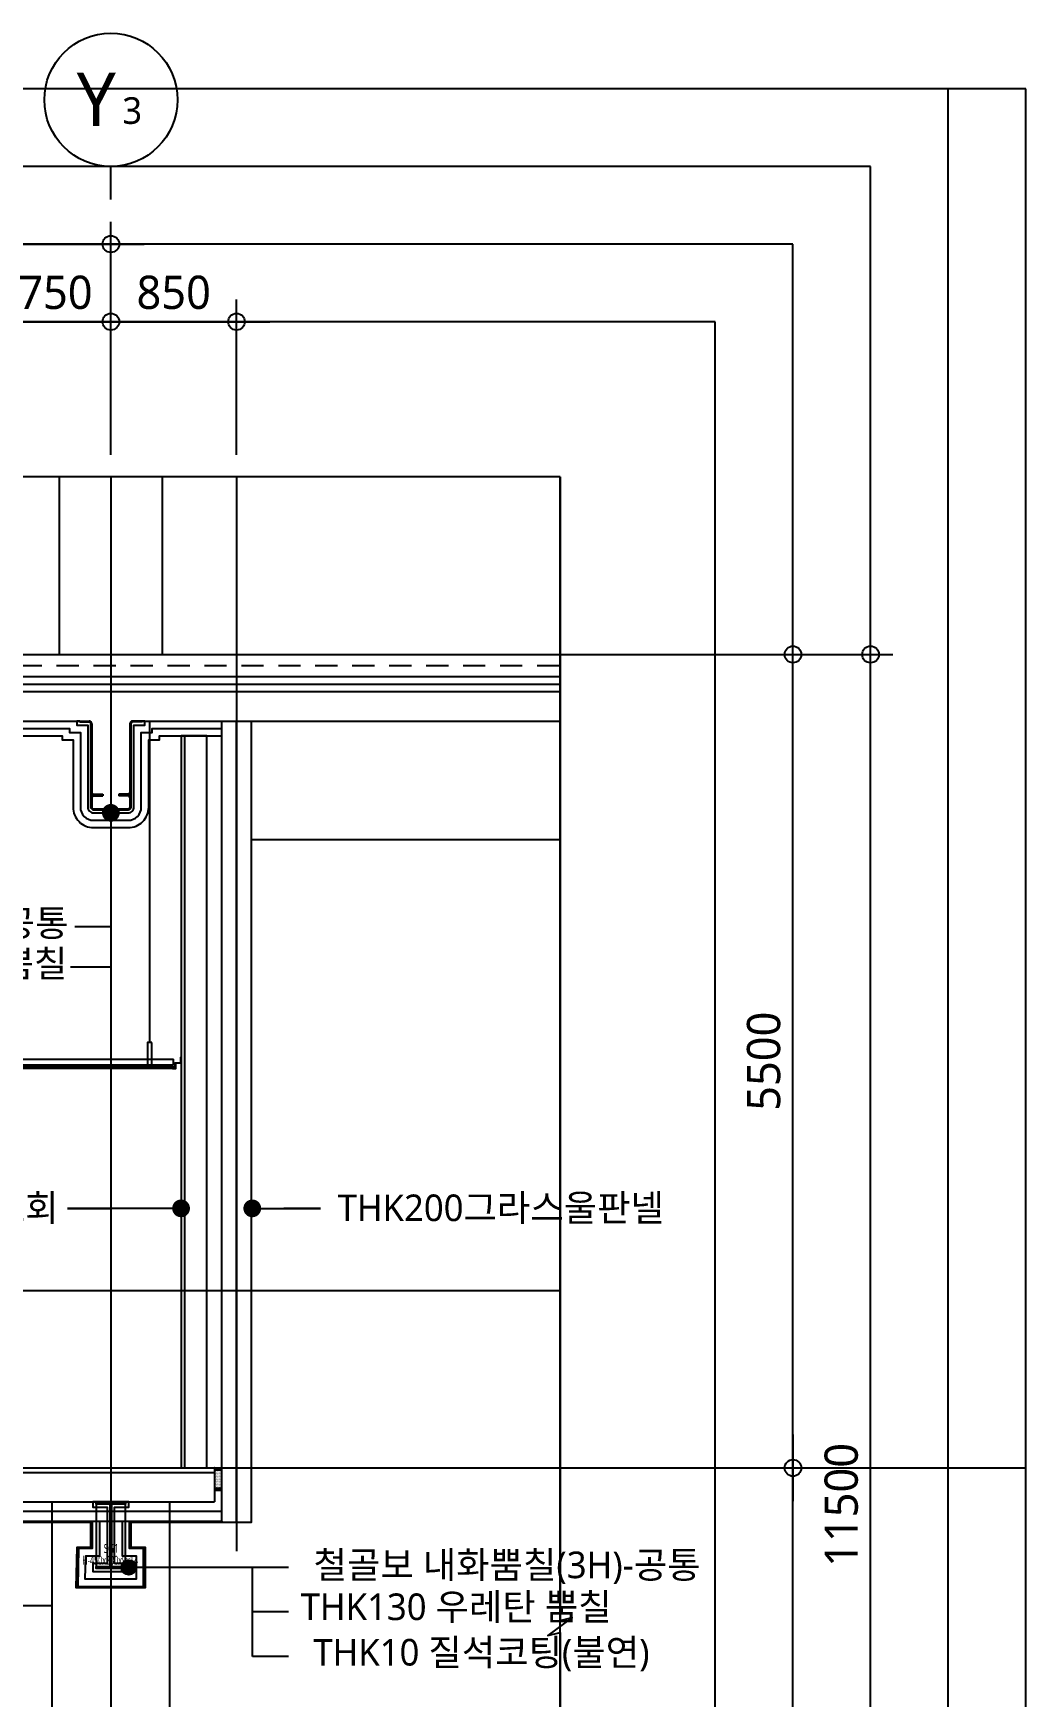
# Model space of a CAD drawing. Header units: millimetres. Extents: x -27408 to 60590, y 623 to 42257.
# Drawn here: x 48036 to 54750, y 10728 to 21975 of the extents above; entities that cross this region are included whole.
import ezdxf
from ezdxf.enums import TextEntityAlignment as Align

# ---------------------------------------------------------------- set-up
doc = ezdxf.new("R2010")
doc.units = ezdxf.units.MM
doc.header["$LTSCALE"] = 100
doc.header["$MEASUREMENT"] = 0
doc.header["$PDSIZE"] = -10
doc.linetypes.add('CEN', pattern=[62, 60, -1, 0, -1])
doc.linetypes.add('HID', pattern=[2.5, 1.5, -1])
doc.layers.get('0').update_dxf_attribs({"linetype": 'CONTINUOUS'})
doc.layers.get('Defpoints').update_dxf_attribs({"color": 171, "linetype": 'CONTINUOUS'})
for name, color, linetype in [('CEN(ST)', 1, 'CEN'), ('CON', 2, 'CONTINUOUS'), ('ELE-6', 8, 'CONTINUOUS'), ('FIN', 8, 'CONTINUOUS'), ('FIN(패널-200글라스울64k)', 4, 'CONTINUOUS'), ('FIN-2', 9, 'CONTINUOUS'), ('HF', 3, 'CONTINUOUS'), ('INS', 251, 'BATTING'), ('LED', 7, 'CONTINUOUS'), ('NDIM', 7, 'CONTINUOUS'), ('SASAC 도면번호', 6, 'CONTINUOUS'), ('stl', 3, 'CONTINUOUS'), ('SYM', 7, 'CONTINUOUS'), ('SYM(AXIS)', 7, 'CONTINUOUS'), ('TEXT(AXIS)', 2, 'CONTINUOUS'), ('TEXT(MIN)', 7, 'CONTINUOUS'), ('WAL-석고보드', 7, 'CONTINUOUS'), ('wire-meshes', 1, 'CONTINUOUS'), ('스틸', 8, 'CONTINUOUS')]:
    doc.layers.add(name, color=color, linetype=linetype)
doc.styles.add('CGS', font='cgse', dxfattribs={"bigfont": 'cgs'})
doc.styles.add('TE', font='malgun_0.ttf')
doc.styles.add('나눔바른고딕', font='NanumBarunGothic.ttf')
doc.linetypes.add('BATTING', pattern='A,0.0001,-0.1,[134,ltypeshp.shx,S=0.1,R=0,X=-0.1,Y=0],-0.2,[134,ltypeshp.shx,S=0.1,R=180,X=0.1,Y=0],-0.1', length=0.4001)
doc.dimstyles.new('NDIM 1200', dxfattribs={"dimscale": 75, "dimtxt": 3, "dimasz": 1, "dimexe": 2, "dimexo": 2, "dimgap": 1, "dimtad": 1, "dimdec": 0, "dimdsep": 46, "dimtxsty": 'CGS', "dimblk": 'DOT0', "dimcen": 1, "dimdle": 8, "dimclrd": 256, "dimclre": 256, "dimclrt": 256, "dimadec": 0, "dimazin": 0, "dimtfac": 1, "dimtdec": 0, "dimtix": 1, "dimtmove": 2, "dimatfit": 3, "dimldrblk": 'DOT0', "dimfxl": 1, "dimtolj": 1, "dimtzin": 0, "dimlwd": -1, "dimlwe": -1, "dimarcsym": 0})

# ---------------------------------------------------------------- blocks, each defined once
blk = doc.blocks.new('DOT0')
blk.add_line((-3, 0), (3, 0))
at = {"color": 6}
blk.add_circle((0, 0), 0.75, dxfattribs=at)
blk = doc.blocks.new('*D294')
at = {"layer": 'Defpoints', "color": 0, "ltscale": 0.4, "transparency": 16777216}
for p in [(48561, 20550), (37561, 18975), (48561, 18975)]:
    blk.add_point(p, dxfattribs=at)
at = {"layer": 'NDIM', "ltscale": 0.4, "transparency": 16777216}
for p, q in [((37561, 19125), (37561, 20700)), ((48561, 19125), (48561, 20700)), ((37636, 20550), (48486, 20550))]:
    blk.add_line(p, q, dxfattribs=at)
at = {"layer": 'NDIM', "ltscale": 0.4, "transparency": 16777216, "xscale": 75, "yscale": 75, "zscale": 75, "rotation": 180}
blk.add_blockref('DOT0', (37561, 20550), dxfattribs=at)
at = {"layer": 'NDIM', "ltscale": 0.4, "transparency": 16777216, "xscale": 75, "yscale": 75, "zscale": 75}
blk.add_blockref('DOT0', (48561, 20550), dxfattribs=at)
at = {"layer": 'NDIM', "ltscale": 0.4, "transparency": 16777216, "insert": (43061, 20747), "char_height": 225, "attachment_point": 5, "style": '나눔바른고딕'}
blk.add_mtext('\\A1;11000', dxfattribs=at)
blk = doc.blocks.new('A$C2F20087E')
at = {"layer": 'SYM(AXIS)'}
blk.add_line((600, 0), (600, 300), dxfattribs=at)
blk.add_circle((600, 900), 600, dxfattribs=at)
blk = doc.blocks.new('*U287')
at = {"color": 0, "linetype": 'ByBlock', "ltscale": 0.5}
for p, q in [((-4.5, 211), (-100, 211)), ((-4.5, -211), (-4.5, 211)), ((100, 211), (4.5, 211)), ((4.5, 211), (4.5, -211)), ((-100, -211), (-4.5, -211)), ((4.5, -211), (100, -211))]:
    blk.add_line(p, q, dxfattribs=at)
for points in [[(-100, 211), (-100, 225), (100, 225), (100, 211)], [(100, -211), (100, -225), (-100, -225), (-100, -211)]]:
    blk.add_lwpolyline(points, dxfattribs=at)
at = {"layer": 'Defpoints'}
for p, q in [((-100, 211), (-100, -211)), ((100, -211), (100, 211)), ((-4.5, 0), (4.5, 0))]:
    blk.add_line(p, q, dxfattribs=at)
blk = doc.blocks.new('SG1')
at = {"layer": 'stl'}
blk.add_blockref('*U287', (0, -225), dxfattribs=at)
at = {"layer": 'Defpoints', "style": 'TE'}
for s, width, p in [('SG1', 0.7, (2, -314)), ('H-450x200x9x14 ', 0.5, (2, -394))]:
    blk.add_text(s, height=60, dxfattribs=dict(at, width=width)).set_placement(p, align=Align.MIDDLE_CENTER)
blk = doc.blocks.new('*U285')
at = {"layer": 'Defpoints'}
blk.add_point((0, 0), dxfattribs=at)
at = {"layer": 'HF'}
for p, q in [((-209, 0), (-147, 0)), ((-209, 0), (-209, -6)), ((209, 0), (147, 0)), ((209, 0), (209, -6)), ((-209, -6), (-147, -6)), ((-135, -18), (-135, -482)), ((-129, -18), (-129, -482)), ((129, -18), (129, -482)), ((135, -18), (135, -482)), ((209, -6), (147, -6)), ((-135, -518), (-135, -582)), ((-129, -518), (-129, -582)), ((-117, -494), (-55, -494)), ((-117, -500), (-55, -500)), ((-117, -506), (-55, -506)), ((-55, -494), (-55, -500)), ((-55, -500), (-55, -506)), ((117, -494), (55, -494)), ((55, -494), (55, -500)), ((117, -500), (55, -500)), ((55, -500), (55, -506)), ((117, -506), (55, -506)), ((129, -518), (129, -582)), ((135, -518), (135, -582)), ((-117, -594), (117, -594)), ((-117, -600), (117, -600))]:
    blk.add_line(p, q, dxfattribs=at)
for centre, radius, start, end in [((-147, -18), 18, 360, 450), ((147, -18), 18, 90, 180), ((-147, -18), 12, 360, 450), ((147, -18), 12, 90, 180), ((-117, -482), 18, 180, 270), ((-117, -518), 18, 90, 180), ((-117, -482), 12, 180, 270), ((-117, -518), 12, 90, 180), ((117, -482), 12, 270, 360), ((117, -482), 18, 270, 360), ((117, -518), 18, 0, 90), ((117, -518), 12, 0, 90), ((-117, -582), 18, 180, 270), ((-117, -582), 12, 180, 270), ((117, -582), 12, 270, 360), ((117, -582), 18, 270, 360)]:
    blk.add_arc(centre, radius, start, end, dxfattribs=at)
blk = doc.blocks.new('*D308')
at = {"layer": 'Defpoints', "color": 0, "ltscale": 0.4, "transparency": 16777216}
for p in [(48561, 20025), (47811, 18975), (48561, 18975)]:
    blk.add_point(p, dxfattribs=at)
at = {"layer": 'NDIM', "ltscale": 0.4, "transparency": 16777216}
for p, q in [((47811, 19125), (47811, 20175)), ((48561, 19125), (48561, 20175)), ((47886, 20025), (48486, 20025))]:
    blk.add_line(p, q, dxfattribs=at)
at = {"layer": 'NDIM', "ltscale": 0.4, "transparency": 16777216, "xscale": 75, "yscale": 75, "zscale": 75, "rotation": 180}
blk.add_blockref('DOT0', (47811, 20025), dxfattribs=at)
at = {"layer": 'NDIM', "ltscale": 0.4, "transparency": 16777216, "xscale": 75, "yscale": 75, "zscale": 75}
blk.add_blockref('DOT0', (48561, 20025), dxfattribs=at)
at = {"layer": 'NDIM', "ltscale": 0.4, "transparency": 16777216, "insert": (48186, 20222), "char_height": 225, "attachment_point": 5, "style": '나눔바른고딕'}
blk.add_mtext('\\A1;750', dxfattribs=at)
blk = doc.blocks.new('*D310')
at = {"layer": 'Defpoints', "color": 0, "ltscale": 0.4, "transparency": 16777216}
for p in [(51600, 17775), (53700, 17775), (51600, 6275)]:
    blk.add_point(p, dxfattribs=at)
at = {"layer": 'NDIM', "ltscale": 0.4, "transparency": 16777216}
for p, q in [((51750, 17775), (53850, 17775)), ((53700, 6350), (53700, 17700)), ((51750, 6275), (53850, 6275))]:
    blk.add_line(p, q, dxfattribs=at)
at = {"layer": 'NDIM', "ltscale": 0.4, "transparency": 16777216, "xscale": 75, "yscale": 75, "zscale": 75}
for p, rotation in [((53700, 17775), 90), ((53700, 6275), 270)]:
    blk.add_blockref('DOT0', p, dxfattribs=dict(at, rotation=rotation))
at = {"layer": 'NDIM', "ltscale": 0.4, "transparency": 16777216, "insert": (53503, 12025), "char_height": 225, "attachment_point": 5, "rotation": 90, "style": '나눔바른고딕'}
blk.add_mtext('\\A1;11500', dxfattribs=at)
blk = doc.blocks.new('*D311')
at = {"layer": 'Defpoints', "color": 0, "ltscale": 0.4, "transparency": 16777216}
for p in [(51600, 12275), (53175, 12275), (51600, 6275)]:
    blk.add_point(p, dxfattribs=at)
at = {"layer": 'NDIM', "ltscale": 0.4, "transparency": 16777216}
for p, q in [((51750, 12275), (53325, 12275)), ((53175, 6350), (53175, 12200)), ((51750, 6275), (53325, 6275))]:
    blk.add_line(p, q, dxfattribs=at)
at = {"layer": 'NDIM', "ltscale": 0.4, "transparency": 16777216, "xscale": 75, "yscale": 75, "zscale": 75}
for p, rotation in [((53175, 12275), 90), ((53175, 6275), 270)]:
    blk.add_blockref('DOT0', p, dxfattribs=dict(at, rotation=rotation))
at = {"layer": 'NDIM', "ltscale": 0.4, "transparency": 16777216, "insert": (52978, 9275), "char_height": 225, "attachment_point": 5, "rotation": 90, "style": '나눔바른고딕'}
blk.add_mtext('\\A1;6000', dxfattribs=at)
blk = doc.blocks.new('*D312')
at = {"layer": 'Defpoints', "color": 0, "ltscale": 0.4, "transparency": 16777216}
for p in [(51600, 17775), (53175, 17775), (51600, 12275)]:
    blk.add_point(p, dxfattribs=at)
at = {"layer": 'NDIM', "ltscale": 0.4, "transparency": 16777216}
for p, q in [((51750, 17775), (53325, 17775)), ((53175, 12350), (53175, 17700)), ((51750, 12275), (53325, 12275))]:
    blk.add_line(p, q, dxfattribs=at)
at = {"layer": 'NDIM', "ltscale": 0.4, "transparency": 16777216, "xscale": 75, "yscale": 75, "zscale": 75}
for p, rotation in [((53175, 17775), 90), ((53175, 12275), 270)]:
    blk.add_blockref('DOT0', p, dxfattribs=dict(at, rotation=rotation))
at = {"layer": 'NDIM', "ltscale": 0.4, "transparency": 16777216, "insert": (52978, 15025), "char_height": 225, "attachment_point": 5, "rotation": 90, "style": '나눔바른고딕'}
blk.add_mtext('\\A1;5500', dxfattribs=at)
blk = doc.blocks.new('*D313')
at = {"layer": 'Defpoints', "color": 0, "ltscale": 0.4, "transparency": 16777216}
for p in [(49411, 20025), (48561, 18975), (49411, 18975)]:
    blk.add_point(p, dxfattribs=at)
at = {"layer": 'NDIM', "ltscale": 0.4, "transparency": 16777216}
for p, q in [((48561, 19125), (48561, 20175)), ((49411, 19125), (49411, 20175)), ((48636, 20025), (49336, 20025))]:
    blk.add_line(p, q, dxfattribs=at)
at = {"layer": 'NDIM', "ltscale": 0.4, "transparency": 16777216, "xscale": 75, "yscale": 75, "zscale": 75, "rotation": 180}
blk.add_blockref('DOT0', (48561, 20025), dxfattribs=at)
at = {"layer": 'NDIM', "ltscale": 0.4, "transparency": 16777216, "xscale": 75, "yscale": 75, "zscale": 75}
blk.add_blockref('DOT0', (49411, 20025), dxfattribs=at)
at = {"layer": 'NDIM', "ltscale": 0.4, "transparency": 16777216, "insert": (48986, 20222), "char_height": 225, "attachment_point": 5, "style": '나눔바른고딕'}
blk.add_mtext('\\A1;850', dxfattribs=at)

msp = doc.modelspace()

# ---------------------------------------------------------------- hatches: boundary and pattern name
at = {"ltscale": 10000}
h = msp.add_hatch(color=256, dxfattribs=at)
h.dxf.hatch_style = 1
edge = h.paths.add_edge_path()
edge.add_arc((48682, 11602), 50, 360, 720, ccw=False)
at = {"layer": 'INS', "linetype": 'ByBlock'}
h = msp.add_hatch(dxfattribs=at)
h.set_pattern_fill('DOTS', color=251, scale=80)
h.set_pattern_definition([(0, (-2811549.424, -1630220.086), (2.5, 5), [0, -5])])
h.paths.add_polyline_path([(49311, 12262.9), (49311, 12137.9), (49261, 12137.9), (49261, 12262.9)])

# ---------------------------------------------------------------- linework, layer by layer
at = {"color": 2, "linetype": 'ByBlock'}
for p, q in [((49262.5, 12262.9), (49311, 12262.9)), ((49261.6, 12137.9), (49311, 12137.9))]:
    msp.add_line(p, q, dxfattribs=at)
at = {"layer": 'CEN(ST)', "ltscale": 10000}
for p, q in [((48561, 18975), (48561, 3450)), ((49411, 18975), (49411, 11712.6)), ((32444.1, 17775), (52638.5, 17775)), ((32444.1, 13475), (51600, 13475)), ((32444.1, 12275), (51600, 12275))]:
    msp.add_line(p, q, dxfattribs=at)
at = {"layer": 'CON', "ltscale": 10000}
for p, q in [((32444.1, 17525), (51600, 17525)), ((45058, 17325), (48414, 17325)), ((48708, 17325), (51600, 17325)), ((49261, 12275), (49261, 12125))]:
    msp.add_line(p, q, dxfattribs=at)
at = {"layer": 'CON', "ltscale": 1000}
msp.add_line((33511, 12045), (49261, 12045), dxfattribs=at)
msp.add_lwpolyline([(32444.1, 12005), (33311, 12005), (33311, 12245), (49261, 12245), (49261, 12045)], dxfattribs=at)
at = {"layer": 'Defpoints', "ltscale": 10000}
msp.add_line((1500, 12275), (54750, 12275), dxfattribs=at)
for points in [[(54750, 21600), (1500, 21600), (1500, 825), (54750, 825)], [(54225, 21600), (2025, 21600), (2025, 825), (54225, 825)], [(53700, 21075), (2550, 21075), (2550, 1350), (53700, 1350)], [(53175, 20550), (3075, 20550), (3075, 1875), (53175, 1875)], [(52650, 20025), (3600, 20025), (3600, 2400), (52650, 2400)], [(51600, 18975), (4650, 18975), (4650, 3450), (51600, 3450)]]:
    msp.add_lwpolyline(points, close=True, dxfattribs=at)
at = {"layer": 'ELE-6', "ltscale": 10000}
msp.add_line((38036, 11345), (48161, 11345), dxfattribs=at)
for points in [[(48211, 18975), (48211, 17775)], [(48911, 17775), (48911, 18975)], [(49511, 16525), (51600, 16525)], [(48161, 12045), (48161, 6275), (48961, 6275), (48961, 12045)]]:
    msp.add_lwpolyline(points, dxfattribs=at)
at = {"layer": 'FIN'}
for points in [[(32444.1, 17775), (51600, 17775)], [(33511, 12275), (49261, 12275), (49261, 12245)]]:
    msp.add_lwpolyline(points, dxfattribs=at)
at = {"layer": 'FIN', "ltscale": 10000}
msp.add_lwpolyline([(32444.1, 17625), (51600, 17625)], dxfattribs=at)
msp.add_lwpolyline([(48770, 17325), (48770, 17319), (48708, 17319, 0.4142136), (48696, 17307), (48696, 16743, -0.4142136), (48678, 16725), (48444, 16725, -0.4142136), (48426, 16743), (48426, 17307, 0.4142136), (48414, 17319), (48352, 17319), (48352, 17325), (48331, 17325), (48331, 17298), (48405, 17298), (48405, 16743, 0.4142136), (48444, 16704), (48678, 16704, 0.4142136), (48717, 16743), (48717, 17298), (48791, 17298), (48791, 17325)], format="xyb", close=True, dxfattribs=at)
at = {"layer": 'FIN', "ltscale": 1000}
msp.add_lwpolyline([(45241, 17225), (48231, 17225), (48231, 17198), (48305, 17198), (48305, 16743, 0.4142136), (48444, 16604), (48678, 16604, 0.4142136), (48817, 16743), (48817, 17198), (48891, 17198), (48891, 17225), (49311, 17225)], format="xyb", dxfattribs=at)
at = {"layer": 'FIN', "ltscale": 10000}
msp.add_lwpolyline([(48682, 11630), (48586.5, 11630), (48586.5, 12010), (48682, 12010), (48682, 12045), (48440, 12045), (48440, 12010), (48535.5, 12010), (48535.5, 11630), (48440, 11630), (48440, 11574), (48682, 11574)], close=True, dxfattribs=at)
at = {"layer": 'FIN(패널-200글라스울64k)', "ltscale": 10000}
msp.add_lwpolyline([(49311, 11905), (49311, 17325), (49511, 17325), (49511, 11905)], close=True, dxfattribs=at)
at = {"layer": 'FIN-2'}
for p, q in [((48823.5, 15151), (48823.5, 17325)), ((38663, 15039), (48984, 15039)), ((38663, 15001), (48984, 15001)), ((48984, 15001), (48984, 15039)), ((48984, 15001), (48984, 15039))]:
    msp.add_line(p, q, dxfattribs=at)
msp.add_lwpolyline([(48838.5, 15151), (48808.5, 15151), (48808.5, 15001), (48838.5, 15001)], close=True, dxfattribs=at)
for points in [[(48996, 14975), (38651, 14975), (38651, 14987), (48996, 14987), (48996, 14975)], [(48978, 14973), (48978, 14975), (48996, 14975), (48996, 15013), (49034, 15013), (49034, 15053), (49036, 15053), (49036, 15011), (48998, 15011), (48998, 14973), (48978, 14973)]]:
    msp.add_lwpolyline(points, dxfattribs=at)
at = {"layer": 'INS', "ltscale": 2.5}
msp.add_line((49411, 11905), (49411, 17325), dxfattribs=at)
at = {"layer": 'INS', "linetype": 'Continuous', "ltscale": 1.6}
msp.add_line((49261, 12125), (49311, 12125), dxfattribs=at)
at = {"layer": 'INS', "linetype": 'Continuous'}
msp.add_line((48435.5, 11915), (48686.5, 11915), dxfattribs=at)
at = {"layer": 'INS', "ltscale": 1.2}
for points in [[(32444.1, 17575), (51600, 17575)], [(48636.5, 11915), (48636.5, 11680), (48732, 11680), (48732, 11524), (48387.6, 11524), (48391.1, 11680), (48485.5, 11680), (48485.5, 11915)]]:
    msp.add_lwpolyline(points, dxfattribs=at)
msp.add_lwpolyline([(45191, 17275), (48281, 17275), (48281, 17248), (48355, 17248), (48355, 16743, 0.4142136), (48444, 16654), (48678, 16654, 0.4142136), (48767, 16743), (48767, 17248), (48841, 17248), (48841, 17275), (49311, 17275)], format="xyb", dxfattribs=at)
at = {"layer": 'INS', "ltscale": 1.6}
msp.add_lwpolyline([(49311, 11980), (47811, 11980)], dxfattribs=at)
at = {"layer": 'LED', "ltscale": 10000}
for p, q in [((48318.2, 15935.1), (48561, 15935.1)), ((49762.4, 11602), (48682, 11602)), ((49519.7, 11001.2), (49519.7, 11602)), ((49762.4, 11302), (49519.7, 11302)), ((49762.4, 11001.2), (49519.7, 11001.2))]:
    msp.add_line(p, q, dxfattribs=at)
msp.add_circle((48682, 11602), 50, dxfattribs=at)
at = {"layer": 'SASAC 도면번호', "ltscale": 10000}
msp.add_lwpolyline([(47811, 11915), (48435.5, 11915), (48435.5, 11730), (48342.2, 11730), (48336.5, 11474), (48782, 11474), (48782, 11730), (48686.5, 11730), (48686.5, 11915), (49311, 11915), (49311, 11905), (48696.5, 11905), (48696.5, 11740), (48792, 11740), (48792, 11464), (48326.3, 11464), (48332.4, 11740), (48425.5, 11740), (48425.5, 11905), (47811, 11905)], dxfattribs=at)
at = {"layer": 'SYM', "ltscale": 10000}
msp.add_lwpolyline([(51600, 18975), (51600, 11244), (51682.5, 11264.3), (51517.5, 11142.8), (51600, 11163), (51600, 3450)], dxfattribs=at)
at = {"layer": 'WAL-석고보드', "ltscale": 10000}
msp.add_lwpolyline([(49036, 17225), (49036, 12275), (49061, 12275), (49061, 17225)], close=True, dxfattribs=at)
at = {"layer": 'WAL-석고보드', "color": 8, "ltscale": 10000}
msp.add_lwpolyline([(49061, 12275), (49211, 12275), (49211, 17225), (49061, 17225)], dxfattribs=at)
at = {"layer": 'wire-meshes', "linetype": 'HID'}
msp.add_lwpolyline([(32444.1, 17700), (51600, 17700)], dxfattribs=at)
at = {"layer": '스틸', "color": 6, "linetype": 'ByBlock', "const_width": 3}
msp.add_lwpolyline([(49231.6, 12275.9), (49261.6, 12275.9), (49261.6, 12136.5), (49311, 12136.5)], dxfattribs=at)
at = {"layer": '스틸', "color": 6, "linetype": 'ByBlock'}
msp.add_lwpolyline([(49311, 12275.9), (49309, 12275.9), (49309, 12264.9), (49264.5, 12264.9), (49264.5, 12275.9), (49262.5, 12275.9), (49262.5, 12262.9), (49311, 12262.9)], close=True, dxfattribs=at)

# ---------------------------------------------------------------- block references
at = {"xscale": 0.75, "yscale": 0.75, "zscale": 0.75}
msp.add_blockref('A$C2F20087E', (48111, 20850), dxfattribs=at)
at = {"layer": 'HF'}
msp.add_blockref('*U285', (48561, 17325), dxfattribs=at)
at = {"layer": 'stl'}
msp.add_blockref('SG1', (48561, 12045), dxfattribs=at)

# ---------------------------------------------------------------- texts
at = {"layer": 'TEXT(AXIS)', "style": '나눔바른고딕'}
for s, height, p in [('Y', 360, (48462.2, 21528)), ('3', 180, (48705.3, 21452.4))]:
    msp.add_text(s, height=height, dxfattribs=at).set_placement(p, align=Align.MIDDLE)
at = {"layer": 'TEXT(MIN)', "style": '나눔바른고딕'}
for s, p in [('철골보 내화뿜칠(3H)-공통', (48274.3, 15959.2)), ('석고보드 위 수성페인트 2회', (48206.8, 14033.7)), ('THK200그라스울판넬', (52301.9, 14033.7)), ('철골보 내화뿜칠(3H)-공통', (52550.7, 11619.6)), ('THK130 우레탄 뿜칠', (51948.1, 11336.3)), ('THK10 질석코팅(불연)', (52205, 11028.8))]:
    msp.add_text(s, height=180, rotation=360, dxfattribs=at).set_placement(p, align=Align.MIDDLE_RIGHT)
msp.add_text('THK100 우레탄 뿜칠', height=180, dxfattribs=at).set_placement((48266.1, 15685.3), align=Align.MIDDLE_RIGHT)

# ---------------------------------------------------------------- dimensions: what is measured, and where the dimension line sits
at = {"layer": 'NDIM', "ltscale": 0.4}
for base, p1, p2, picture, middle in [((48561, 20550), (37561, 18975), (48561, 18975), '*D294', (43061, 20747.2)), ((48561, 20025), (47811, 18975), (48561, 18975), '*D308', (48186, 20222.2)), ((49411, 20025), (48561, 18975), (49411, 18975), '*D313', (48986, 20222.2))]:
    dim = msp.add_linear_dim(base=base, p1=p1, p2=p2, dimstyle='NDIM 1200', override={"dimtxsty": '나눔바른고딕'}, dxfattribs=at)
    dim.commit()
    dim.dimension.update_dxf_attribs({"geometry": picture, "text_midpoint": middle})
for base, p1, p2, picture, middle in [((53700, 17775), (51600, 6275), (51600, 17775), '*D310', (53502.8, 12025)), ((53175, 17775), (51600, 12275), (51600, 17775), '*D312', (52977.8, 15025)), ((53175, 12275), (51600, 6275), (51600, 12275), '*D311', (52977.7, 9275))]:
    dim = msp.add_linear_dim(base=base, p1=p1, p2=p2, angle=90, dimstyle='NDIM 1200', override={"dimtxsty": '나눔바른고딕'}, dxfattribs=at)
    dim.commit()
    dim.dimension.update_dxf_attribs({"geometry": picture, "text_midpoint": middle})

# ---------------------------------------------------------------- leaders
at = {"layer": 'NDIM', "ltscale": 10000}
for points in [[(48561, 16704), (48561, 15660.6), (48287.4, 15660.6)], [(49036, 14029.9), (48266.7, 14029.9), (48561, 14029.9)], [(49517.5, 14029.9), (49978.1, 14029.9), (49730.6, 14029.9)]]:
    msp.add_leader(points, dimstyle='NDIM 1200', override={"dimscale": 120, "dimasz": 1, "dimgap": 1, "dimtad": 0, "dimldrblk": 'Dot'}, dxfattribs=at)

doc.saveas('drawing.dxf')
